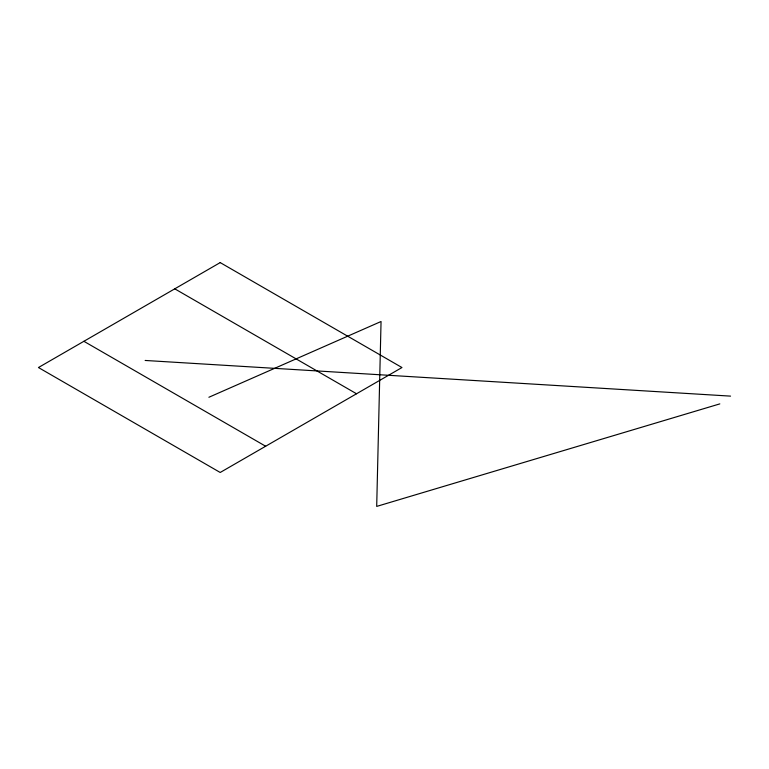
<?xml version="1.0" encoding="UTF-8"?>
<svg xmlns="http://www.w3.org/2000/svg" width="769" height="769" viewBox="0 0 769 769"><rect width="100%" height="100%" fill="white"/><g stroke="black" fill="none" stroke-linecap="round" stroke-linejoin="round"><path stroke-width="1.15" d="M208.889 397.265L381.049 321.509L376.695 506.406L719.822 403.888M145.139 360.459L730.55 396.122M174.765 288.827L356.528 393.766M83.888 341.301L265.651 446.241M220.203 262.594L38.45 367.534L220.203 472.474L401.966 367.534L220.203 262.594"/></g></svg>
